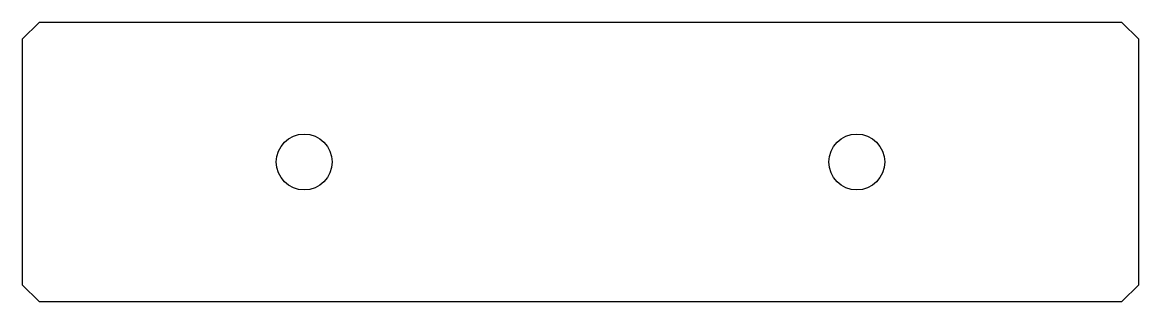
# Model space of a CAD drawing. Header units: millimetres. Extents: x 0 to 100, y 0 to 25.
import ezdxf

# ---------------------------------------------------------------- set-up
doc = ezdxf.new("R2010")
doc.units = ezdxf.units.MM

msp = doc.modelspace()

# ---------------------------------------------------------------- linework, layer by layer
at = {"color": 7, "linetype": 'Continuous', "lineweight": 25}
for p, q in [((1.5, 25), (0, 23.5)), ((98.5, 25), (1.5, 25)), ((100, 23.5), (98.5, 25)), ((0, 23.5), (0, 1.5)), ((100, 1.5), (100, 23.5)), ((0, 1.5), (1.5, 0)), ((98.5, 0), (100, 1.5)), ((1.5, 0), (98.5, 0))]:
    msp.add_line(p, q, dxfattribs=at)
for centre in [(25.25, 12.5), (74.75, 12.5)]:
    msp.add_circle(centre, 2.5, dxfattribs=at)

doc.saveas('drawing.dxf')
